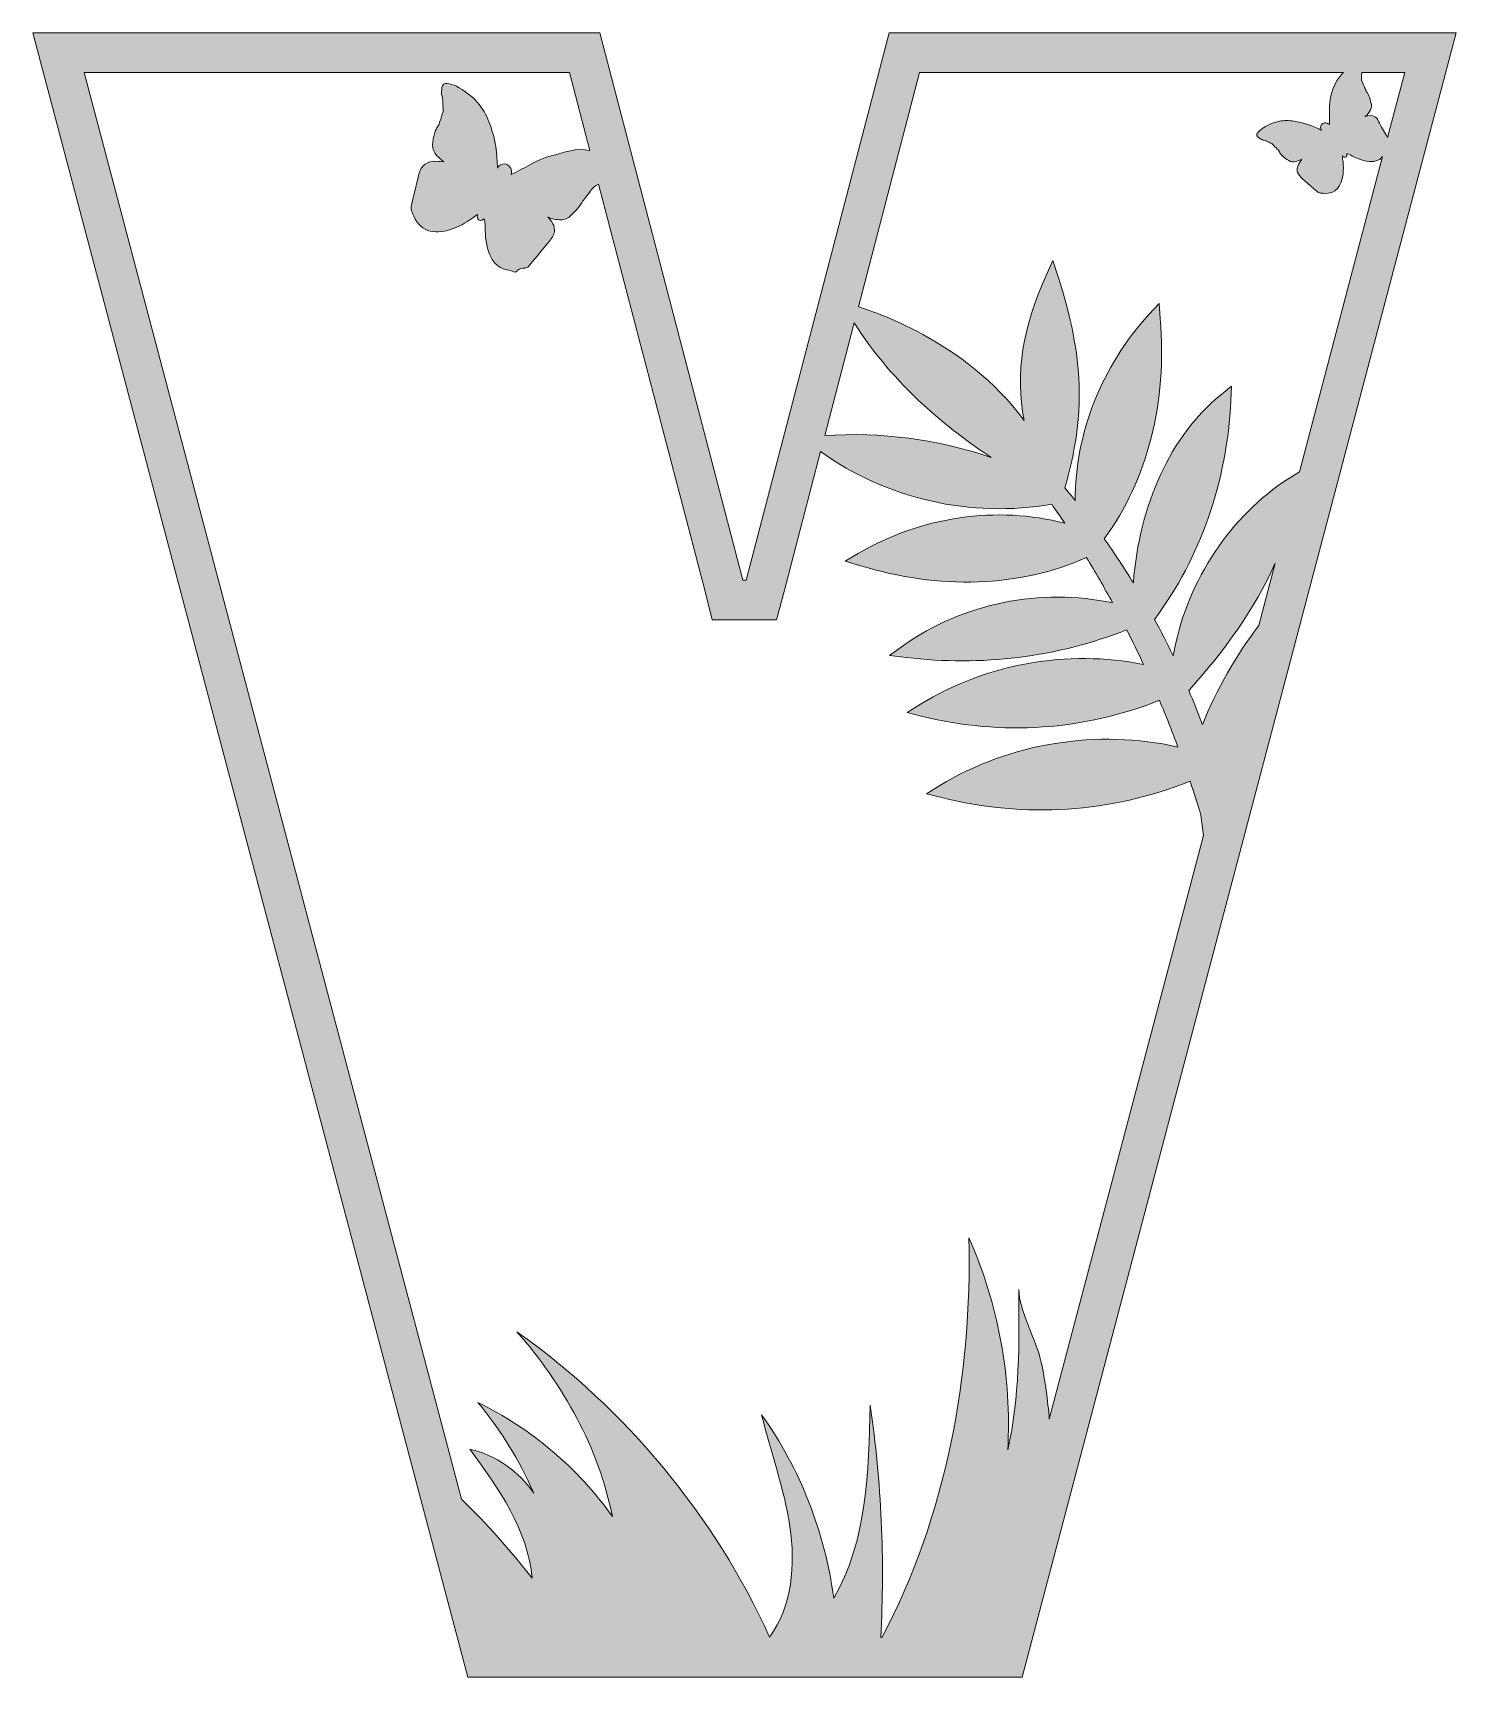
# Model space of a CAD drawing. Header units: millimetres. Extents: x 6 to 695, y -314 to -29.
# Drawn here: x 586.7 to 694.9, y -314.4 to -189.4 of the extents above; entities that cross this region are included whole.
import ezdxf

# ---------------------------------------------------------------- set-up
doc = ezdxf.new("R2010")
doc.units = ezdxf.units.MM
doc.header["$MEASUREMENT"] = 0
doc.layers.add('Layer 1', color=7, linetype='Continuous')

msp = doc.modelspace()

# ---------------------------------------------------------------- hatches: boundary and pattern name
at = {"layer": 'Layer 1'}
h = msp.add_hatch(color=1, dxfattribs=at)
h.dxf.hatch_style = 2
h.paths.add_polyline_path([(651.77, -189.41), (640.89, -231.03), (640.64, -231.03), (629.77, -189.41), (586.67, -189.41), (619.73, -314.43), (661.87, -314.43), (694.87, -189.41)])
edge = h.paths.add_edge_path()
edge.add_spline(control_points=[(649.11, -211.46), (652.14, -216.26), (656.38, -219.64), (659.53, -221.69), (655.46, -220.31), (651.11, -219.74), (646.87, -220.03), (646.87, -220.03), (649.11, -211.46), (649.11, -211.46)], knot_values=[0, 0, 0, 0, 1, 1, 1, 2, 2, 2, 3, 3, 3, 3], degree=3, periodic=1)
edge = h.paths.add_edge_path()
edge.add_spline(control_points=[(663.94, -294.83), (663.83, -293.38), (663.63, -291.94), (663.33, -290.52), (662.98, -288.84), (661.63, -286.58), (661.62, -284.95), (661.66, -289.04), (661.69, -293.17), (660.78, -297.15), (661.09, -291.64), (660.07, -286.06), (657.82, -281.02), (658.1, -291.51), (656.1, -302.16), (651.22, -311.43), (651.22, -311.43), (651.12, -311.43), (651.12, -311.43), (651.45, -305.54), (651.18, -299.61), (650.32, -293.76), (650.23, -298.8), (650.08, -304.08), (647.55, -308.44), (646.89, -303.44), (645, -298.6), (642.07, -294.49), (642.75, -297.33), (643.79, -300.09), (644.22, -302.99), (644.65, -305.88), (644.39, -309.02), (642.68, -311.39), (638.46, -302.15), (631.76, -294.05), (623.47, -288.18), (626.98, -292.19), (629.69, -297), (630.72, -302.23), (628.11, -298.54), (624.55, -295.52), (620.49, -293.55), (622.22, -295.63), (623.66, -297.95), (624.74, -300.44), (623.61, -298.78), (621.84, -297.56), (619.89, -297.1), (622.06, -300.07), (624.31, -303.25), (624.62, -306.92), (622.98, -304.79), (621.18, -302.78), (619.25, -300.9), (619.25, -300.9), (590.56, -192.41), (590.56, -192.41), (590.56, -192.41), (627.45, -192.41), (627.45, -192.41), (627.45, -192.41), (629, -198.36), (629, -198.36), (628.01, -198.09), (627.06, -198.52), (626.06, -198.77), (624.93, -199.06), (624.05, -199.73), (623.02, -200.17), (623.08, -199.97), (623.06, -199.76), (622.9, -199.57), (622.73, -199.36), (622.45, -199.31), (622.21, -199.45), (622.11, -199.51), (622.03, -199.6), (621.98, -199.7), (621.98, -199.55), (621.98, -199.39), (621.97, -199.24), (621.92, -198.18), (621.73, -197.15), (621.34, -196.17), (621.13, -195.63), (620.84, -195.13), (620.46, -194.69), (620.01, -194.18), (619.45, -193.79), (618.86, -193.46), (618.66, -193.35), (618.4, -193.3), (618.16, -193.26), (617.94, -193.22), (617.78, -193.35), (617.76, -193.57), (617.74, -193.79), (617.71, -194.02), (617.77, -194.22), (617.83, -194.46), (617.83, -194.68), (617.84, -194.91), (617.84, -195), (617.86, -195.09), (617.87, -195.19), (617.87, -195.26), (617.87, -195.33), (617.85, -195.4), (617.77, -195.65), (617.69, -195.9), (617.61, -196.15), (617.58, -196.23), (617.56, -196.31), (617.52, -196.39), (617.44, -196.55), (617.32, -196.7), (617.26, -196.87), (617.17, -197.14), (617.1, -197.42), (617.06, -197.7), (616.96, -198.4), (617.38, -198.84), (617.92, -199.22), (617.36, -199.15), (616.71, -199.11), (616.33, -199.52), (616.11, -199.75), (616.03, -200.07), (615.96, -200.37), (615.96, -200.37), (615.48, -202.38), (615.48, -202.38), (615.44, -202.53), (615.4, -202.69), (615.43, -202.85), (615.45, -202.95), (615.48, -203.03), (615.52, -203.12), (615.55, -203.2), (615.59, -203.27), (615.62, -203.34), (616.19, -204.66), (617.4, -204.75), (618.65, -204.29), (619.12, -204.11), (619.55, -203.86), (619.97, -203.58), (620.11, -203.49), (620.29, -203.3), (620.48, -203.23), (620.45, -203.3), (620.44, -203.38), (620.46, -203.47), (620.48, -203.59), (620.57, -203.67), (620.7, -203.67), (620.74, -203.66), (620.78, -203.66), (620.82, -203.64), (620.85, -203.64), (620.88, -203.63), (620.9, -203.6), (620.93, -203.59), (620.95, -203.57), (620.97, -203.54), (621.06, -203.84), (621.04, -204.26), (621.05, -204.46), (621.08, -205.16), (621.17, -205.91), (621.53, -206.53), (621.69, -206.81), (621.92, -207.09), (622.2, -207.25), (622.52, -207.44), (622.91, -207.42), (623.24, -207.57), (623.45, -207.67), (623.48, -207.45), (623.63, -207.37), (623.82, -207.28), (624.03, -207.34), (624.22, -207.26), (624.32, -207.21), (624.39, -207.13), (624.45, -207.05), (624.94, -206.45), (625.43, -205.86), (625.92, -205.26), (626.1, -205.04), (626.29, -204.8), (626.32, -204.51), (626.38, -204.09), (626.09, -203.72), (625.82, -203.39), (625.95, -203.55), (626.58, -203.63), (626.79, -203.62), (627.1, -203.62), (627.39, -203.48), (627.6, -203.26), (627.89, -202.97), (628.19, -202.7), (628.39, -202.34), (628.47, -202.19), (628.57, -202.05), (628.68, -201.92), (628.8, -201.75), (628.96, -201.61), (629.07, -201.43), (629.22, -201.19), (629.43, -201.03), (629.67, -200.91), (629.67, -200.91), (637.74, -231.79), (637.74, -231.79), (637.74, -231.79), (638.32, -234.03), (638.32, -234.03), (638.32, -234.03), (640.64, -234.03), (640.64, -234.03), (640.64, -234.03), (640.89, -234.03), (640.89, -234.03), (640.89, -234.03), (643.21, -234.03), (643.21, -234.03), (643.21, -234.03), (643.8, -231.79), (643.8, -231.79), (643.8, -231.79), (646.55, -221.25), (646.55, -221.25), (651.54, -224.85), (658.04, -226.33), (664.12, -225.24), (664.45, -225.71), (664.78, -226.2), (665.11, -226.7), (660, -225.35), (654.23, -226.17), (649.4, -229), (649.4, -229), (648.42, -229.57), (648.42, -229.57), (648.42, -229.57), (649.51, -229.9), (649.51, -229.9), (655.6, -231.78), (661.71, -231.56), (666.77, -229.3), (667.45, -230.42), (668.12, -231.58), (668.75, -232.75), (663.27, -231.59), (657.4, -232.77), (652.85, -235.99), (652.85, -235.99), (651.8, -236.74), (651.8, -236.74), (651.8, -236.74), (653.08, -236.9), (653.08, -236.9), (658.73, -237.6), (664.51, -236.88), (669.83, -234.81), (670.26, -235.66), (670.69, -236.54), (671.1, -237.43), (665.3, -236.28), (659.18, -237.37), (654.15, -240.46), (654.15, -240.46), (653.14, -241.09), (653.14, -241.09), (653.14, -241.09), (654.3, -241.38), (654.3, -241.38), (660.36, -242.87), (666.58, -242.45), (672.31, -240.16), (672.8, -241.32), (673.27, -242.51), (673.72, -243.71), (667.63, -242.33), (660.93, -243.4), (655.62, -246.64), (655.62, -246.64), (654.61, -247.26), (654.61, -247.26), (654.61, -247.26), (655.76, -247.55), (655.76, -247.55), (662.12, -249.15), (668.63, -248.72), (674.64, -246.31), (674.95, -247.24), (675.23, -248.09), (675.47, -248.89), (675.47, -248.89), (675.66, -250.44), (675.66, -250.44), (675.66, -250.44), (663.94, -294.83), (663.94, -294.83)], knot_values=[0, 0, 0, 0, 1, 1, 1, 2, 2, 2, 3, 3, 3, 4, 4, 4, 5, 5, 5, 6, 6, 6, 7, 7, 7, 8, 8, 8, 9, 9, 9, 10, 10, 10, 11, 11, 11, 12, 12, 12, 13, 13, 13, 14, 14, 14, 15, 15, 15, 16, 16, 16, 17, 17, 17, 18, 18, 18, 19, 19, 19, 20, 20, 20, 21, 21, 21, 22, 22, 22, 23, 23, 23, 24, 24, 24, 25, 25, 25, 26, 26, 26, 27, 27, 27, 28, 28, 28, 29, 29, 29, 30, 30, 30, 31, 31, 31, 32, 32, 32, 33, 33, 33, 34, 34, 34, 35, 35, 35, 36, 36, 36, 37, 37, 37, 38, 38, 38, 39, 39, 39, 40, 40, 40, 41, 41, 41, 42, 42, 42, 43, 43, 43, 44, 44, 44, 45, 45, 45, 46, 46, 46, 47, 47, 47, 48, 48, 48, 49, 49, 49, 50, 50, 50, 51, 51, 51, 52, 52, 52, 53, 53, 53, 54, 54, 54, 55, 55, 55, 56, 56, 56, 57, 57, 57, 58, 58, 58, 59, 59, 59, 60, 60, 60, 61, 61, 61, 62, 62, 62, 63, 63, 63, 64, 64, 64, 65, 65, 65, 66, 66, 66, 67, 67, 67, 68, 68, 68, 69, 69, 69, 70, 70, 70, 71, 71, 71, 72, 72, 72, 73, 73, 73, 74, 74, 74, 75, 75, 75, 76, 76, 76, 77, 77, 77, 78, 78, 78, 79, 79, 79, 80, 80, 80, 81, 81, 81, 82, 82, 82, 83, 83, 83, 84, 84, 84, 85, 85, 85, 86, 86, 86, 87, 87, 87, 88, 88, 88, 89, 89, 89, 90, 90, 90, 91, 91, 91, 92, 92, 92, 93, 93, 93, 94, 94, 94, 95, 95, 95, 96, 96, 96, 97, 97, 97, 98, 98, 98, 99, 99, 99, 100, 100, 100, 101, 101, 101, 102, 102, 102, 102], degree=3, periodic=1)
edge = h.paths.add_edge_path()
edge.add_spline(control_points=[(675.58, -242.02), (675.25, -241.14), (674.91, -240.27), (674.55, -239.41), (674.56, -239.4), (674.58, -239.38), (674.59, -239.37), (677.26, -236.38), (679.54, -233.24), (681.12, -229.74), (681.12, -229.74), (679.87, -234.47), (679.87, -234.47), (678.12, -236.79), (676.66, -239.34), (675.58, -242.02)], knot_values=[0, 0, 0, 0, 1, 1, 1, 2, 2, 2, 3, 3, 3, 4, 4, 4, 5, 5, 5, 5], degree=3, periodic=1)
edge = h.paths.add_edge_path()
edge.add_spline(control_points=[(682.96, -222.78), (682.96, -222.78), (681.75, -223.54), (681.75, -223.54), (677.33, -226.61), (674.28, -231.46), (673.36, -236.78), (672.91, -235.86), (672.44, -234.93), (671.94, -234.01), (675.45, -229.27), (677.45, -223.53), (677.74, -217.38), (677.74, -217.38), (677.8, -216.26), (677.8, -216.26), (677.8, -216.26), (676.93, -216.97), (676.93, -216.97), (673.19, -220.02), (670.78, -225.27), (670.33, -231.23), (669.62, -230.09), (668.88, -228.96), (668.12, -227.88), (671.4, -223.41), (672.91, -217.48), (672.37, -211.13), (672.37, -211.13), (672.28, -209.99), (672.28, -209.99), (672.28, -209.99), (671.51, -210.83), (671.51, -210.83), (667.92, -214.74), (665.89, -219.92), (665.91, -224.96), (665.66, -224.65), (665.4, -224.34), (665.13, -224.01), (666.72, -218.39), (666.58, -214.15), (664.61, -207.95), (664.61, -207.95), (664.22, -206.71), (664.22, -206.71), (664.22, -206.71), (663.68, -207.9), (663.68, -207.9), (661.9, -211.82), (661.35, -215.23), (662.02, -218.88), (657.58, -212.79), (650.29, -210.5), (649.43, -210.24), (649.43, -210.24), (654.08, -192.41), (654.08, -192.41), (654.08, -192.41), (686.3, -192.41), (686.3, -192.41), (685.83, -192.9), (685.51, -193.52), (685.34, -194.19), (685.17, -194.93), (685.28, -195.64), (685.23, -196.38), (685.13, -196.28), (685, -196.22), (684.85, -196.25), (684.68, -196.29), (684.56, -196.44), (684.57, -196.61), (684.57, -196.69), (684.6, -196.76), (684.64, -196.83), (684.55, -196.78), (684.46, -196.73), (684.37, -196.68), (683.75, -196.39), (683.1, -196.19), (682.41, -196.1), (682.04, -196.06), (681.67, -196.07), (681.3, -196.16), (680.86, -196.26), (680.47, -196.46), (680.1, -196.7), (679.98, -196.78), (679.87, -196.91), (679.77, -197.03), (679.68, -197.15), (679.71, -197.28), (679.84, -197.36), (679.95, -197.44), (680.08, -197.53), (680.21, -197.56), (680.36, -197.59), (680.49, -197.66), (680.63, -197.73), (680.68, -197.76), (680.74, -197.77), (680.79, -197.8), (680.84, -197.82), (680.88, -197.84), (680.91, -197.88), (681.04, -198), (681.15, -198.12), (681.27, -198.25), (681.31, -198.29), (681.35, -198.32), (681.38, -198.37), (681.45, -198.47), (681.5, -198.58), (681.58, -198.67), (681.71, -198.8), (681.85, -198.93), (682, -199.04), (682.37, -199.31), (682.75, -199.21), (683.13, -199.02), (682.92, -199.31), (682.71, -199.67), (682.82, -200.02), (682.89, -200.22), (683.05, -200.36), (683.2, -200.5), (683.2, -200.5), (684.21, -201.39), (684.21, -201.39), (684.29, -201.46), (684.37, -201.53), (684.47, -201.57), (684.53, -201.59), (684.59, -201.59), (684.65, -201.6), (684.71, -201.6), (684.76, -201.6), (684.81, -201.61), (685.74, -201.68), (686.16, -201.02), (686.27, -200.16), (686.31, -199.83), (686.3, -199.5), (686.27, -199.18), (686.26, -199.07), (686.2, -198.91), (686.22, -198.77), (686.25, -198.81), (686.3, -198.85), (686.35, -198.86), (686.43, -198.89), (686.5, -198.86), (686.54, -198.79), (686.55, -198.76), (686.55, -198.74), (686.56, -198.71), (686.57, -198.69), (686.57, -198.67), (686.56, -198.65), (686.56, -198.63), (686.56, -198.61), (686.55, -198.59), (686.75, -198.63), (686.98, -198.77), (687.1, -198.83), (687.51, -199.03), (687.97, -199.2), (688.44, -199.19), (688.65, -199.18), (688.88, -199.14), (689.06, -199.03), (689.14, -198.97), (689.21, -198.9), (689.28, -198.82), (689.28, -198.82), (682.96, -222.78), (682.96, -222.78)], knot_values=[0, 0, 0, 0, 1, 1, 1, 2, 2, 2, 3, 3, 3, 4, 4, 4, 5, 5, 5, 6, 6, 6, 7, 7, 7, 8, 8, 8, 9, 9, 9, 10, 10, 10, 11, 11, 11, 12, 12, 12, 13, 13, 13, 14, 14, 14, 15, 15, 15, 16, 16, 16, 17, 17, 17, 18, 18, 18, 19, 19, 19, 20, 20, 20, 21, 21, 21, 22, 22, 22, 23, 23, 23, 24, 24, 24, 25, 25, 25, 26, 26, 26, 27, 27, 27, 28, 28, 28, 29, 29, 29, 30, 30, 30, 31, 31, 31, 32, 32, 32, 33, 33, 33, 34, 34, 34, 35, 35, 35, 36, 36, 36, 37, 37, 37, 38, 38, 38, 39, 39, 39, 40, 40, 40, 41, 41, 41, 42, 42, 42, 43, 43, 43, 44, 44, 44, 45, 45, 45, 46, 46, 46, 47, 47, 47, 48, 48, 48, 49, 49, 49, 50, 50, 50, 51, 51, 51, 52, 52, 52, 53, 53, 53, 54, 54, 54, 55, 55, 55, 56, 56, 56, 57, 57, 57, 58, 58, 58, 59, 59, 59, 59], degree=3, periodic=1)
edge = h.paths.add_edge_path()
edge.add_spline(control_points=[(689.04, -196.27), (688.96, -196.1), (688.88, -195.92), (688.73, -195.81), (688.5, -195.65), (688.2, -195.7), (687.93, -195.76), (688.06, -195.73), (688.3, -195.39), (688.36, -195.27), (688.45, -195.08), (688.46, -194.88), (688.39, -194.69), (688.32, -194.44), (688.25, -194.18), (688.11, -193.95), (688.04, -193.86), (687.99, -193.76), (687.95, -193.65), (687.89, -193.53), (687.86, -193.4), (687.79, -193.28), (687.65, -193.05), (687.66, -192.81), (687.68, -192.57), (687.69, -192.51), (687.69, -192.46), (687.69, -192.41), (687.69, -192.41), (690.97, -192.41), (690.97, -192.41), (690.97, -192.41), (689.66, -197.37), (689.66, -197.37), (689.47, -196.93), (689.22, -196.72), (689.04, -196.27)], knot_values=[0, 0, 0, 0, 1, 1, 1, 2, 2, 2, 3, 3, 3, 4, 4, 4, 5, 5, 5, 6, 6, 6, 7, 7, 7, 8, 8, 8, 9, 9, 9, 10, 10, 10, 11, 11, 11, 12, 12, 12, 12], degree=3, periodic=1)

# ---------------------------------------------------------------- linework, layer by layer
at = {"layer": 'Layer 1', "lineweight": 0}
msp.add_lwpolyline([(651.77, -189.41), (640.89, -231.03), (640.64, -231.03), (629.77, -189.41), (586.67, -189.41), (619.73, -314.43), (661.87, -314.43), (694.87, -189.41), (651.77, -189.41)], dxfattribs=at)
for points, knots in [([(663.94, -294.83), (663.83, -293.38), (663.63, -291.94), (663.33, -290.52), (662.98, -288.84), (661.63, -286.58), (661.62, -284.95), (661.66, -289.04), (661.69, -293.17), (660.78, -297.15), (661.09, -291.64), (660.07, -286.06), (657.82, -281.02), (658.1, -291.51), (656.1, -302.16), (651.22, -311.43), (651.22, -311.43), (651.12, -311.43), (651.12, -311.43), (651.45, -305.54), (651.18, -299.61), (650.32, -293.76), (650.23, -298.8), (650.08, -304.08), (647.55, -308.44), (646.89, -303.44), (645, -298.6), (642.07, -294.49), (642.75, -297.33), (643.79, -300.09), (644.22, -302.99), (644.65, -305.88), (644.39, -309.02), (642.68, -311.39), (638.46, -302.15), (631.76, -294.05), (623.47, -288.18), (626.98, -292.19), (629.69, -297), (630.72, -302.23), (628.11, -298.54), (624.55, -295.52), (620.49, -293.55), (622.22, -295.63), (623.66, -297.95), (624.74, -300.44), (623.61, -298.78), (621.84, -297.56), (619.89, -297.1), (622.06, -300.07), (624.31, -303.25), (624.62, -306.92), (622.98, -304.79), (621.18, -302.78), (619.25, -300.9), (619.25, -300.9), (590.56, -192.41), (590.56, -192.41), (590.56, -192.41), (627.45, -192.41), (627.45, -192.41), (627.45, -192.41), (629, -198.36), (629, -198.36), (628.01, -198.09), (627.06, -198.52), (626.06, -198.77), (624.93, -199.06), (624.05, -199.73), (623.02, -200.17), (623.08, -199.97), (623.06, -199.76), (622.9, -199.57), (622.73, -199.36), (622.45, -199.31), (622.21, -199.45), (622.11, -199.51), (622.03, -199.6), (621.98, -199.7), (621.98, -199.55), (621.98, -199.39), (621.97, -199.24), (621.92, -198.18), (621.73, -197.15), (621.34, -196.17), (621.13, -195.63), (620.84, -195.13), (620.46, -194.69), (620.01, -194.18), (619.45, -193.79), (618.86, -193.46), (618.66, -193.35), (618.4, -193.3), (618.16, -193.26), (617.94, -193.22), (617.78, -193.35), (617.76, -193.57), (617.74, -193.79), (617.71, -194.02), (617.77, -194.22), (617.83, -194.46), (617.83, -194.68), (617.84, -194.91), (617.84, -195), (617.86, -195.09), (617.87, -195.19), (617.87, -195.26), (617.87, -195.33), (617.85, -195.4), (617.77, -195.65), (617.69, -195.9), (617.61, -196.15), (617.58, -196.23), (617.56, -196.31), (617.52, -196.39), (617.44, -196.55), (617.32, -196.7), (617.26, -196.87), (617.17, -197.14), (617.1, -197.42), (617.06, -197.7), (616.96, -198.4), (617.38, -198.84), (617.92, -199.22), (617.36, -199.15), (616.71, -199.11), (616.33, -199.52), (616.11, -199.75), (616.03, -200.07), (615.96, -200.37), (615.96, -200.37), (615.48, -202.38), (615.48, -202.38), (615.44, -202.53), (615.4, -202.69), (615.43, -202.85), (615.45, -202.95), (615.48, -203.03), (615.52, -203.12), (615.55, -203.2), (615.59, -203.27), (615.62, -203.34), (616.19, -204.66), (617.4, -204.75), (618.65, -204.29), (619.12, -204.11), (619.55, -203.86), (619.97, -203.58), (620.11, -203.49), (620.29, -203.3), (620.48, -203.23), (620.45, -203.3), (620.44, -203.38), (620.46, -203.47), (620.48, -203.59), (620.57, -203.67), (620.7, -203.67), (620.74, -203.66), (620.78, -203.66), (620.82, -203.64), (620.85, -203.64), (620.88, -203.63), (620.9, -203.6), (620.93, -203.59), (620.95, -203.57), (620.97, -203.54), (621.06, -203.84), (621.04, -204.26), (621.05, -204.46), (621.08, -205.16), (621.17, -205.91), (621.53, -206.53), (621.69, -206.81), (621.92, -207.09), (622.2, -207.25), (622.52, -207.44), (622.91, -207.42), (623.24, -207.57), (623.45, -207.67), (623.48, -207.45), (623.63, -207.37), (623.82, -207.28), (624.03, -207.34), (624.22, -207.26), (624.32, -207.21), (624.39, -207.13), (624.45, -207.05), (624.94, -206.45), (625.43, -205.86), (625.92, -205.26), (626.1, -205.04), (626.29, -204.8), (626.32, -204.51), (626.38, -204.09), (626.09, -203.72), (625.82, -203.39), (625.95, -203.55), (626.58, -203.63), (626.79, -203.62), (627.1, -203.62), (627.39, -203.48), (627.6, -203.26), (627.89, -202.97), (628.19, -202.7), (628.39, -202.34), (628.47, -202.19), (628.57, -202.05), (628.68, -201.92), (628.8, -201.75), (628.96, -201.61), (629.07, -201.43), (629.22, -201.19), (629.43, -201.03), (629.67, -200.91), (629.67, -200.91), (637.74, -231.79), (637.74, -231.79), (637.74, -231.79), (638.32, -234.03), (638.32, -234.03), (638.32, -234.03), (640.64, -234.03), (640.64, -234.03), (640.64, -234.03), (640.89, -234.03), (640.89, -234.03), (640.89, -234.03), (643.21, -234.03), (643.21, -234.03), (643.21, -234.03), (643.8, -231.79), (643.8, -231.79), (643.8, -231.79), (646.55, -221.25), (646.55, -221.25), (651.54, -224.85), (658.04, -226.33), (664.12, -225.24), (664.45, -225.71), (664.78, -226.2), (665.11, -226.7), (660, -225.35), (654.23, -226.17), (649.4, -229), (649.4, -229), (648.42, -229.57), (648.42, -229.57), (648.42, -229.57), (649.51, -229.9), (649.51, -229.9), (655.6, -231.78), (661.71, -231.56), (666.77, -229.3), (667.45, -230.42), (668.12, -231.58), (668.75, -232.75), (663.27, -231.59), (657.4, -232.77), (652.85, -235.99), (652.85, -235.99), (651.8, -236.74), (651.8, -236.74), (651.8, -236.74), (653.08, -236.9), (653.08, -236.9), (658.73, -237.6), (664.51, -236.88), (669.83, -234.81), (670.26, -235.66), (670.69, -236.54), (671.1, -237.43), (665.3, -236.28), (659.18, -237.37), (654.15, -240.46), (654.15, -240.46), (653.14, -241.09), (653.14, -241.09), (653.14, -241.09), (654.3, -241.38), (654.3, -241.38), (660.36, -242.87), (666.58, -242.45), (672.31, -240.16), (672.8, -241.32), (673.27, -242.51), (673.72, -243.71), (667.63, -242.33), (660.93, -243.4), (655.62, -246.64), (655.62, -246.64), (654.61, -247.26), (654.61, -247.26), (654.61, -247.26), (655.76, -247.55), (655.76, -247.55), (662.12, -249.15), (668.63, -248.72), (674.64, -246.31), (674.95, -247.24), (675.23, -248.09), (675.47, -248.89), (675.47, -248.89), (675.66, -250.44), (675.66, -250.44), (675.66, -250.44), (663.94, -294.83), (663.94, -294.83)], [0, 0, 0, 0, 1, 1, 1, 2, 2, 2, 3, 3, 3, 4, 4, 4, 5, 5, 5, 6, 6, 6, 7, 7, 7, 8, 8, 8, 9, 9, 9, 10, 10, 10, 11, 11, 11, 12, 12, 12, 13, 13, 13, 14, 14, 14, 15, 15, 15, 16, 16, 16, 17, 17, 17, 18, 18, 18, 19, 19, 19, 20, 20, 20, 21, 21, 21, 22, 22, 22, 23, 23, 23, 24, 24, 24, 25, 25, 25, 26, 26, 26, 27, 27, 27, 28, 28, 28, 29, 29, 29, 30, 30, 30, 31, 31, 31, 32, 32, 32, 33, 33, 33, 34, 34, 34, 35, 35, 35, 36, 36, 36, 37, 37, 37, 38, 38, 38, 39, 39, 39, 40, 40, 40, 41, 41, 41, 42, 42, 42, 43, 43, 43, 44, 44, 44, 45, 45, 45, 46, 46, 46, 47, 47, 47, 48, 48, 48, 49, 49, 49, 50, 50, 50, 51, 51, 51, 52, 52, 52, 53, 53, 53, 54, 54, 54, 55, 55, 55, 56, 56, 56, 57, 57, 57, 58, 58, 58, 59, 59, 59, 60, 60, 60, 61, 61, 61, 62, 62, 62, 63, 63, 63, 64, 64, 64, 65, 65, 65, 66, 66, 66, 67, 67, 67, 68, 68, 68, 69, 69, 69, 70, 70, 70, 71, 71, 71, 72, 72, 72, 73, 73, 73, 74, 74, 74, 75, 75, 75, 76, 76, 76, 77, 77, 77, 78, 78, 78, 79, 79, 79, 80, 80, 80, 81, 81, 81, 82, 82, 82, 83, 83, 83, 84, 84, 84, 85, 85, 85, 86, 86, 86, 87, 87, 87, 88, 88, 88, 89, 89, 89, 90, 90, 90, 91, 91, 91, 92, 92, 92, 93, 93, 93, 94, 94, 94, 95, 95, 95, 96, 96, 96, 97, 97, 97, 98, 98, 98, 99, 99, 99, 100, 100, 100, 101, 101, 101, 102, 102, 102, 102]), ([(682.96, -222.78), (682.96, -222.78), (681.75, -223.54), (681.75, -223.54), (677.33, -226.61), (674.28, -231.46), (673.36, -236.78), (672.91, -235.86), (672.44, -234.93), (671.94, -234.01), (675.45, -229.27), (677.45, -223.53), (677.74, -217.38), (677.74, -217.38), (677.8, -216.26), (677.8, -216.26), (677.8, -216.26), (676.93, -216.97), (676.93, -216.97), (673.19, -220.02), (670.78, -225.27), (670.33, -231.23), (669.62, -230.09), (668.88, -228.96), (668.12, -227.88), (671.4, -223.41), (672.91, -217.48), (672.37, -211.13), (672.37, -211.13), (672.28, -209.99), (672.28, -209.99), (672.28, -209.99), (671.51, -210.83), (671.51, -210.83), (667.92, -214.74), (665.89, -219.92), (665.91, -224.96), (665.66, -224.65), (665.4, -224.34), (665.13, -224.01), (666.72, -218.39), (666.58, -214.15), (664.61, -207.95), (664.61, -207.95), (664.22, -206.71), (664.22, -206.71), (664.22, -206.71), (663.68, -207.9), (663.68, -207.9), (661.9, -211.82), (661.35, -215.23), (662.02, -218.88), (657.58, -212.79), (650.29, -210.5), (649.43, -210.24), (649.43, -210.24), (654.08, -192.41), (654.08, -192.41), (654.08, -192.41), (686.3, -192.41), (686.3, -192.41), (685.83, -192.9), (685.51, -193.52), (685.34, -194.19), (685.17, -194.93), (685.28, -195.64), (685.23, -196.38), (685.13, -196.28), (685, -196.22), (684.85, -196.25), (684.68, -196.29), (684.56, -196.44), (684.57, -196.61), (684.57, -196.69), (684.6, -196.76), (684.64, -196.83), (684.55, -196.78), (684.46, -196.73), (684.37, -196.68), (683.75, -196.39), (683.1, -196.19), (682.41, -196.1), (682.04, -196.06), (681.67, -196.07), (681.3, -196.16), (680.86, -196.26), (680.47, -196.46), (680.1, -196.7), (679.98, -196.78), (679.87, -196.91), (679.77, -197.03), (679.68, -197.15), (679.71, -197.28), (679.84, -197.36), (679.95, -197.44), (680.08, -197.53), (680.21, -197.56), (680.36, -197.59), (680.49, -197.66), (680.63, -197.73), (680.68, -197.76), (680.74, -197.77), (680.79, -197.8), (680.84, -197.82), (680.88, -197.84), (680.91, -197.88), (681.04, -198), (681.15, -198.12), (681.27, -198.25), (681.31, -198.29), (681.35, -198.32), (681.38, -198.37), (681.45, -198.47), (681.5, -198.58), (681.58, -198.67), (681.71, -198.8), (681.85, -198.93), (682, -199.04), (682.37, -199.31), (682.75, -199.21), (683.13, -199.02), (682.92, -199.31), (682.71, -199.67), (682.82, -200.02), (682.89, -200.22), (683.05, -200.36), (683.2, -200.5), (683.2, -200.5), (684.21, -201.39), (684.21, -201.39), (684.29, -201.46), (684.37, -201.53), (684.47, -201.57), (684.53, -201.59), (684.59, -201.59), (684.65, -201.6), (684.71, -201.6), (684.76, -201.6), (684.81, -201.61), (685.74, -201.68), (686.16, -201.02), (686.27, -200.16), (686.31, -199.83), (686.3, -199.5), (686.27, -199.18), (686.26, -199.07), (686.2, -198.91), (686.22, -198.77), (686.25, -198.81), (686.3, -198.85), (686.35, -198.86), (686.43, -198.89), (686.5, -198.86), (686.54, -198.79), (686.55, -198.76), (686.55, -198.74), (686.56, -198.71), (686.57, -198.69), (686.57, -198.67), (686.56, -198.65), (686.56, -198.63), (686.56, -198.61), (686.55, -198.59), (686.75, -198.63), (686.98, -198.77), (687.1, -198.83), (687.51, -199.03), (687.97, -199.2), (688.44, -199.19), (688.65, -199.18), (688.88, -199.14), (689.06, -199.03), (689.14, -198.97), (689.21, -198.9), (689.28, -198.82), (689.28, -198.82), (682.96, -222.78), (682.96, -222.78)], [0, 0, 0, 0, 1, 1, 1, 2, 2, 2, 3, 3, 3, 4, 4, 4, 5, 5, 5, 6, 6, 6, 7, 7, 7, 8, 8, 8, 9, 9, 9, 10, 10, 10, 11, 11, 11, 12, 12, 12, 13, 13, 13, 14, 14, 14, 15, 15, 15, 16, 16, 16, 17, 17, 17, 18, 18, 18, 19, 19, 19, 20, 20, 20, 21, 21, 21, 22, 22, 22, 23, 23, 23, 24, 24, 24, 25, 25, 25, 26, 26, 26, 27, 27, 27, 28, 28, 28, 29, 29, 29, 30, 30, 30, 31, 31, 31, 32, 32, 32, 33, 33, 33, 34, 34, 34, 35, 35, 35, 36, 36, 36, 37, 37, 37, 38, 38, 38, 39, 39, 39, 40, 40, 40, 41, 41, 41, 42, 42, 42, 43, 43, 43, 44, 44, 44, 45, 45, 45, 46, 46, 46, 47, 47, 47, 48, 48, 48, 49, 49, 49, 50, 50, 50, 51, 51, 51, 52, 52, 52, 53, 53, 53, 54, 54, 54, 55, 55, 55, 56, 56, 56, 57, 57, 57, 58, 58, 58, 59, 59, 59, 59]), ([(689.04, -196.27), (688.96, -196.1), (688.88, -195.92), (688.73, -195.81), (688.5, -195.65), (688.2, -195.7), (687.93, -195.76), (688.06, -195.73), (688.3, -195.39), (688.36, -195.27), (688.45, -195.08), (688.46, -194.88), (688.39, -194.69), (688.32, -194.44), (688.25, -194.18), (688.11, -193.95), (688.04, -193.86), (687.99, -193.76), (687.95, -193.65), (687.89, -193.53), (687.86, -193.4), (687.79, -193.28), (687.65, -193.05), (687.66, -192.81), (687.68, -192.57), (687.69, -192.51), (687.69, -192.46), (687.69, -192.41), (687.69, -192.41), (690.97, -192.41), (690.97, -192.41), (690.97, -192.41), (689.66, -197.37), (689.66, -197.37), (689.47, -196.93), (689.22, -196.72), (689.04, -196.27)], [0, 0, 0, 0, 1, 1, 1, 2, 2, 2, 3, 3, 3, 4, 4, 4, 5, 5, 5, 6, 6, 6, 7, 7, 7, 8, 8, 8, 9, 9, 9, 10, 10, 10, 11, 11, 11, 12, 12, 12, 12]), ([(649.11, -211.46), (652.14, -216.26), (656.38, -219.64), (659.53, -221.69), (655.46, -220.31), (651.11, -219.74), (646.87, -220.03), (646.87, -220.03), (649.11, -211.46), (649.11, -211.46)], [0, 0, 0, 0, 1, 1, 1, 2, 2, 2, 3, 3, 3, 3]), ([(675.58, -242.02), (675.25, -241.14), (674.91, -240.27), (674.55, -239.41), (674.56, -239.4), (674.58, -239.38), (674.59, -239.37), (677.26, -236.38), (679.54, -233.24), (681.12, -229.74), (681.12, -229.74), (679.87, -234.47), (679.87, -234.47), (678.12, -236.79), (676.66, -239.34), (675.58, -242.02)], [0, 0, 0, 0, 1, 1, 1, 2, 2, 2, 3, 3, 3, 4, 4, 4, 5, 5, 5, 5])]:
    msp.add_open_spline(points, degree=3, knots=knots, dxfattribs=at)

doc.saveas('drawing.dxf')
